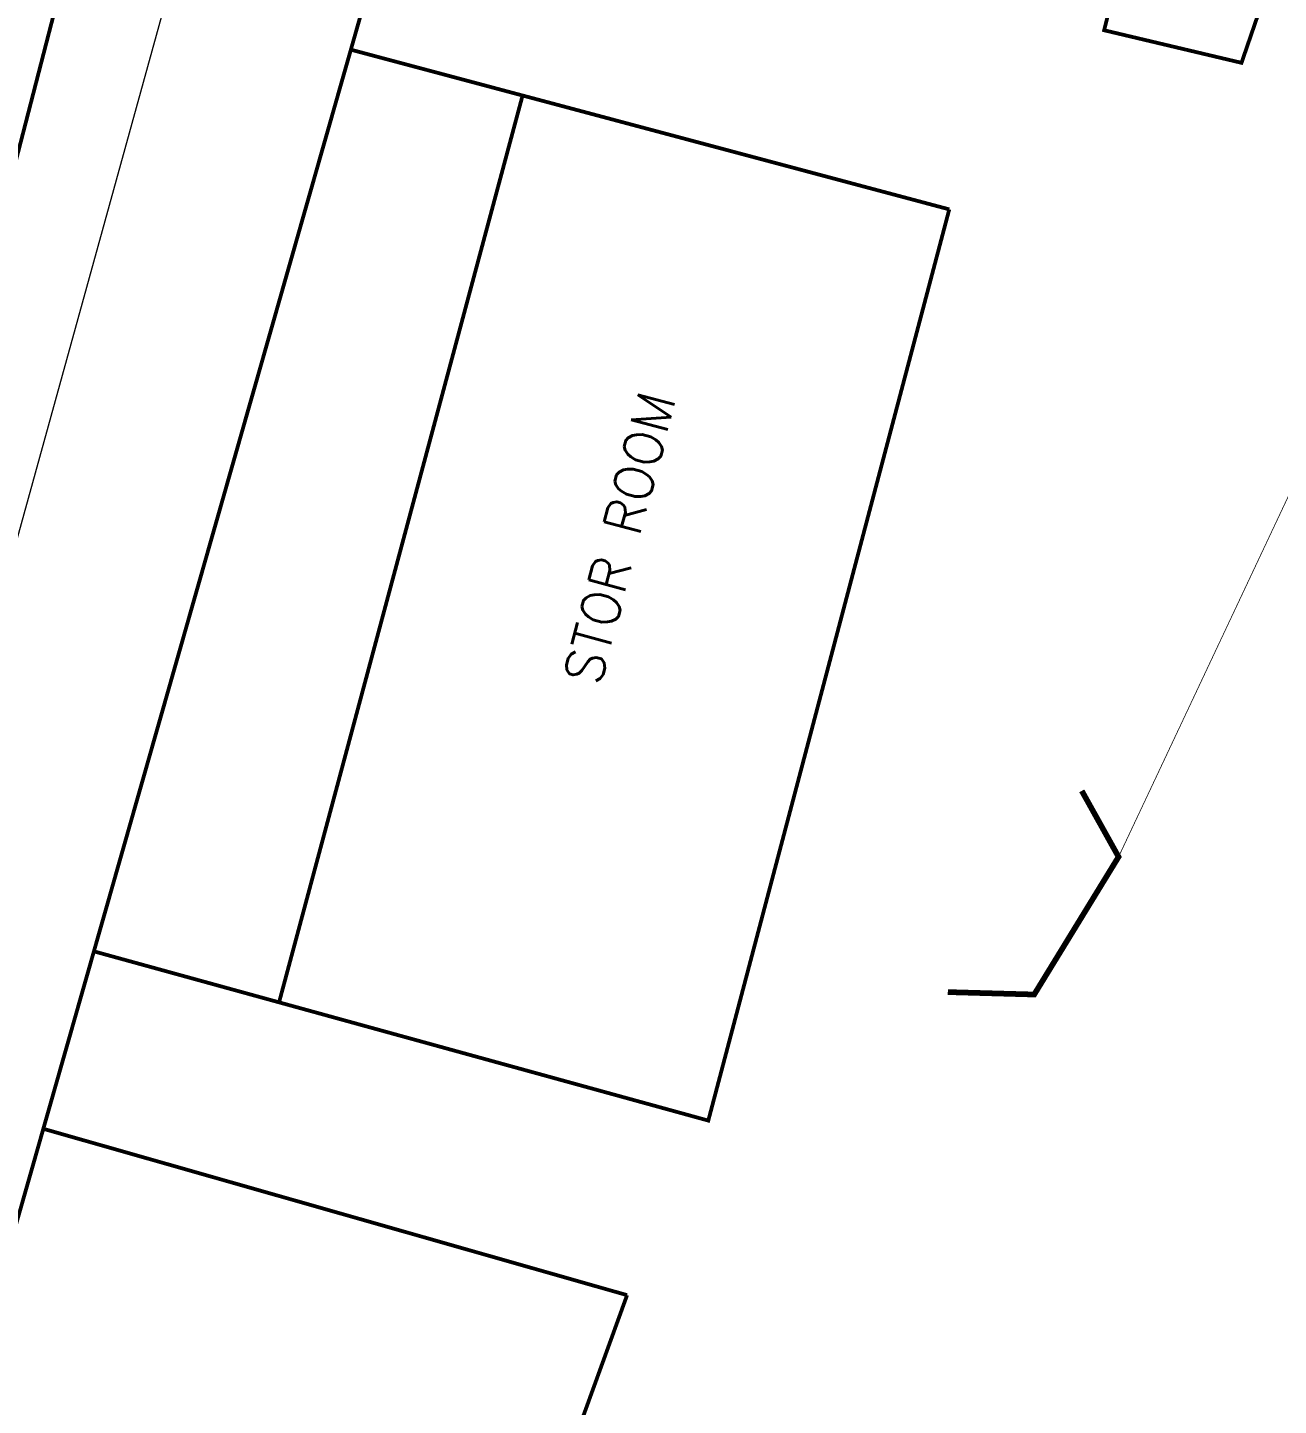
# Model space of a CAD drawing. Header units: inches. Extents: x 350994 to 353538, y 1581369 to 1583842.
# Drawn here: x 351269.08 to 351302.11, y 1583018.79 to 1583055.18 of the extents above; entities that cross this region are included whole.
import ezdxf
from ezdxf.enums import TextEntityAlignment as Align

# ---------------------------------------------------------------- set-up
doc = ezdxf.new("R2010")
doc.units = ezdxf.units.IN
doc.header["$MEASUREMENT"] = 0
for name, pattern in [('1', [0]), ('ACAD_ISO03W100', [30, 12, -18]), ('DASHDOTX2', [2, 1, -0.5, 0, -0.5])]:
    doc.linetypes.add(name, pattern=pattern)
for name, color, linetype in [('BOUNDARY', 5, 'Continuous'), ('BULDING', 5, '1'), ('CULVERT', 255, '1'), ('CW', 94, '1'), ('EP TF', 5, 'Continuous'), ("ROAD'S", 1, '1')]:
    doc.layers.add(name, color=color, linetype=linetype)
doc.styles.add('ROMANS', font='ROMANS.shx')
doc.styles.get("Standard").update_dxf_attribs({"font": 'arial.ttf'})
doc.linetypes.add('SILT_FENCE', pattern='A,0.5,-0.2,["EP",Standard,S=0.1,R=0,X=-0.1,Y=-0.05],-0.2', length=0.9)

msp = doc.modelspace()

# ---------------------------------------------------------------- linework, layer by layer
at = {"layer": 'BOUNDARY', "lineweight": 5, "const_width": 0.1}
for points, elevation in [([(351299.265, 1583062.052), (351303.028, 1583061.209), (351302.532, 1583058.308), (351301.136, 1583054.245), (351297.508, 1583055.105), (351299.265, 1583062.052)], 108.644), ([(351293.418, 1583050.375), (351277.614, 1583054.592)], 109.05), ([(351282.149, 1583053.382), (351275.718, 1583029.434)], 109.229), ([(351270.828, 1583030.781), (351287.054, 1583026.312), (351293.418, 1583050.375)], 114.158), ([(351284.909, 1583021.702), (351269.492, 1583026.095)], 110.668), ([(351258.588, 1582987.836), (351266.673, 1582985.982), (351271.731, 1582989.726), (351272.093, 1582991.064), (351273.811, 1582991.073), (351284.909, 1583021.702)], 112.086)]:
    msp.add_lwpolyline(points, dxfattribs=dict(at, elevation=elevation))
at = {"layer": 'CULVERT', "color": 250, "linetype": 'DASHDOTX2', "lineweight": 5, "ltscale": 2, "const_width": 0.02}
msp.add_lwpolyline([(351295.661, 1583029.641), (351297.889, 1583033.276), (351323.412, 1583087.482)], dxfattribs=at)
at = {"layer": 'CULVERT', "color": 250, "lineweight": 5, "const_width": 0.15}
msp.add_lwpolyline([(351296.918, 1583035.019), (351297.889, 1583033.276), (351295.661, 1583029.641), (351293.38, 1583029.705)], dxfattribs=at)
at = {"layer": 'CW', "linetype": 'ACAD_ISO03W100', "lineweight": 5, "ltscale": 0.1, "const_width": 0.1, "elevation": 114.158}
msp.add_lwpolyline([(351258.588, 1582987.836), (351286.48, 1583085.7), (351291.094, 1583102.44), (351294.389, 1583114.276), (351450.259, 1583070.875), (351507.125, 1583054.975), (351503.705, 1583044.431), (351504.897, 1583044.08), (351504.331, 1583041.51), (351502.915, 1583037.371), (351501.89, 1583035.267), (351500.761, 1583035.479), (351472.56, 1582950.674), (351449.694, 1582882.807), (351408.341, 1582900.103), (351277.37, 1582955.13), (351252.729, 1582966.854)], close=True, dxfattribs=at)
at = {"layer": 'EP TF', "color": 252, "linetype": 'SILT_FENCE', "lineweight": 5, "ltscale": 6, "elevation": 97.614}
msp.add_lwpolyline([(351334.549, 1583220.761), (351313.266, 1583201.604), (351299.568, 1583152.936), (351283.656, 1583095.413), (351267.659, 1583037.585), (351251.662, 1582979.757), (351198.881, 1582966.743), (351173.839, 1582964.511), (351151.773, 1582973.941), (351097.752, 1583012.032), (351096.541, 1583017.47)], dxfattribs=at)
at = {"layer": "ROAD'S", "lineweight": 5, "const_width": 0.1}
msp.add_lwpolyline([(351163.486, 1582960.511), (351179.697, 1582957.225), (351187.142, 1582957.535), (351197.259, 1582959.561), (351208.211, 1582964.612), (351218.951, 1582971.614), (351226.454, 1582977.638), (351230.686, 1582981.614), (351237.709, 1582988.901), (351245.832, 1582997.908), (351248.558, 1583002.203), (351250.847, 1583005.123), (351254.574, 1583010.843), (351256.152, 1583014.237), (351258.349, 1583017.855), (351262.461, 1583027.25), (351277.408, 1583085.097), (351297.075, 1583158.776), (351303.679, 1583157.602), (351357.439, 1583140.328), (351458.799, 1583106.533)], dxfattribs=at)

# ---------------------------------------------------------------- texts
at = {"layer": 'BULDING', "color": 0, "linetype": 'Continuous', "lineweight": 9, "style": 'ROMANS'}
msp.add_text('STOR ROOM', height=1, rotation=75.1871, dxfattribs=at).set_placement((351284.711, 1583041.703, 114.158), align=Align.MIDDLE_CENTER)

doc.saveas('drawing.dxf')
